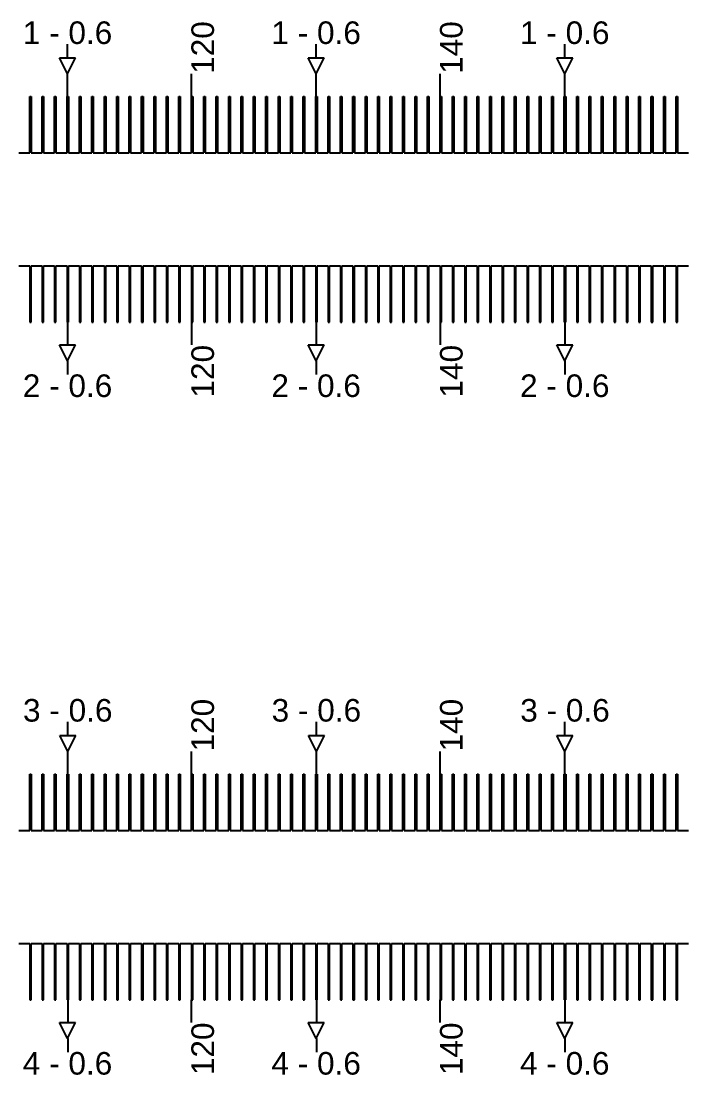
# Model space of a CAD drawing. Extents: x -119394 to 128420, y 74496 to 185496.
# Drawn here: x 44414.9 to 44707.8, y 112862.7 to 113329.2 of the extents above; entities that cross this region are included whole.
import ezdxf

# ---------------------------------------------------------------- set-up
doc = ezdxf.new("R2010")
doc.units = 13
doc.layers.add('CL - Label-1', color=120, linetype='Continuous')
doc.layers.add('CL - Label-2', color=132, linetype='Continuous')
doc.layers.add('CL - Sub-Micro', color=7, linetype='Continuous', true_color=0x47d1ff)
doc.styles.get("Standard").update_dxf_attribs({"font": 'arial.ttf'})

msp = doc.modelspace()

# ---------------------------------------------------------------- linework, layer by layer
for p, q in [((44435.49, 113312.94), (44435.49, 113318.94)), ((44545.49, 113312.94), (44545.49, 113318.94)), ((44655.49, 113312.94), (44655.49, 113318.94)), ((44435.49, 113295.86), (44435.49, 113305.86)), ((44490.29, 113295.86), (44490.29, 113305.86)), ((44545.49, 113295.86), (44545.49, 113305.86)), ((44600.29, 113295.86), (44600.29, 113305.86)), ((44655.49, 113295.86), (44655.49, 113305.86)), ((44435.49, 113195.86), (44435.49, 113185.86)), ((44490.29, 113195.86), (44490.29, 113185.86)), ((44545.49, 113195.86), (44545.49, 113185.86)), ((44600.29, 113195.86), (44600.29, 113185.86)), ((44655.49, 113195.86), (44655.49, 113185.86)), ((44435.49, 113178.79), (44435.49, 113172.79)), ((44545.49, 113178.79), (44545.49, 113172.79)), ((44655.49, 113178.79), (44655.49, 113172.79)), ((44435.59, 113012.94), (44435.59, 113018.94)), ((44545.59, 113012.94), (44545.59, 113018.94)), ((44655.59, 113012.94), (44655.59, 113018.94)), ((44435.59, 112995.86), (44435.59, 113005.86)), ((44490.29, 112995.86), (44490.29, 113005.86)), ((44545.59, 112995.86), (44545.59, 113005.86)), ((44600.29, 112995.86), (44600.29, 113005.86)), ((44655.59, 112995.86), (44655.59, 113005.86)), ((44435.59, 112895.86), (44435.59, 112885.86)), ((44490.29, 112885.86), (44490.29, 112895.86)), ((44545.59, 112895.86), (44545.59, 112885.86)), ((44600.29, 112885.86), (44600.29, 112895.86)), ((44655.59, 112895.86), (44655.59, 112885.86)), ((44435.59, 112878.79), (44435.59, 112872.79)), ((44545.59, 112878.79), (44545.59, 112872.79)), ((44655.59, 112878.79), (44655.59, 112872.79))]:
    msp.add_line(p, q)
at = {"layer": 'CL - Label-2'}
for p, q in [((44435.49, 113305.86), (44431.95, 113312.96)), ((44431.95, 113312.96), (44439.02, 113312.96)), ((44435.49, 113305.86), (44439.02, 113312.96)), ((44545.49, 113305.86), (44541.95, 113312.96)), ((44541.95, 113312.96), (44549.02, 113312.96)), ((44545.49, 113305.86), (44549.02, 113312.96)), ((44655.49, 113305.86), (44651.95, 113312.96)), ((44651.95, 113312.96), (44659.02, 113312.96)), ((44655.49, 113305.86), (44659.02, 113312.96)), ((44435.49, 113178.79), (44431.95, 113185.89)), ((44431.95, 113185.89), (44439.02, 113185.89)), ((44435.49, 113178.79), (44439.02, 113185.89)), ((44545.49, 113178.79), (44541.95, 113185.89)), ((44541.95, 113185.89), (44549.02, 113185.89)), ((44545.49, 113178.79), (44549.02, 113185.89)), ((44655.49, 113178.79), (44651.95, 113185.89)), ((44651.95, 113185.89), (44659.02, 113185.89)), ((44655.49, 113178.79), (44659.02, 113185.89)), ((44435.59, 113005.86), (44432.05, 113012.96)), ((44432.05, 113012.96), (44439.12, 113012.96)), ((44435.59, 113005.86), (44439.12, 113012.96)), ((44545.59, 113005.86), (44542.05, 113012.96)), ((44542.05, 113012.96), (44549.12, 113012.96)), ((44545.59, 113005.86), (44549.12, 113012.96)), ((44655.59, 113005.86), (44652.05, 113012.96)), ((44652.05, 113012.96), (44659.12, 113012.96)), ((44655.59, 113005.86), (44659.12, 113012.96)), ((44435.49, 112878.79), (44431.95, 112885.89)), ((44431.95, 112885.89), (44439.02, 112885.89)), ((44435.49, 112878.79), (44439.02, 112885.89)), ((44545.49, 112878.79), (44541.95, 112885.89)), ((44541.95, 112885.89), (44549.02, 112885.89)), ((44545.49, 112878.79), (44549.02, 112885.89)), ((44655.49, 112878.79), (44651.95, 112885.89)), ((44651.95, 112885.89), (44659.02, 112885.89)), ((44655.49, 112878.79), (44659.02, 112885.89))]:
    msp.add_line(p, q, dxfattribs=at)
at = {"layer": 'CL - Sub-Micro'}
for p, q in [((44418.79, 113270.86), (44418.79, 113295.86)), ((44418.79, 113295.86), (44419.39, 113295.86)), ((44419.39, 113295.86), (44419.39, 113270.86)), ((44424.29, 113270.86), (44424.29, 113295.86)), ((44424.29, 113295.86), (44424.89, 113295.86)), ((44424.89, 113295.86), (44424.89, 113270.86)), ((44429.79, 113270.86), (44429.79, 113295.86)), ((44429.79, 113295.86), (44430.39, 113295.86)), ((44430.39, 113295.86), (44430.39, 113270.86)), ((44435.29, 113270.86), (44435.29, 113295.86)), ((44435.29, 113295.86), (44435.89, 113295.86)), ((44435.89, 113295.86), (44435.89, 113270.86)), ((44440.79, 113270.86), (44440.79, 113295.86)), ((44440.79, 113295.86), (44441.39, 113295.86)), ((44441.39, 113295.86), (44441.39, 113270.86)), ((44446.29, 113270.86), (44446.29, 113295.86)), ((44446.29, 113295.86), (44446.89, 113295.86)), ((44446.89, 113295.86), (44446.89, 113270.86)), ((44451.79, 113270.86), (44451.79, 113295.86)), ((44451.79, 113295.86), (44452.39, 113295.86)), ((44452.39, 113295.86), (44452.39, 113270.86)), ((44457.29, 113270.86), (44457.29, 113295.86)), ((44457.29, 113295.86), (44457.89, 113295.86)), ((44457.89, 113295.86), (44457.89, 113270.86)), ((44462.79, 113270.86), (44462.79, 113295.86)), ((44462.79, 113295.86), (44463.39, 113295.86)), ((44463.39, 113295.86), (44463.39, 113270.86)), ((44468.29, 113270.86), (44468.29, 113295.86)), ((44468.29, 113295.86), (44468.89, 113295.86)), ((44468.89, 113295.86), (44468.89, 113270.86)), ((44473.79, 113270.86), (44473.79, 113295.86)), ((44473.79, 113295.86), (44474.39, 113295.86)), ((44474.39, 113295.86), (44474.39, 113270.86)), ((44479.29, 113270.86), (44479.29, 113295.86)), ((44479.29, 113295.86), (44479.89, 113295.86)), ((44479.89, 113295.86), (44479.89, 113270.86)), ((44484.79, 113270.86), (44484.79, 113295.86)), ((44484.79, 113295.86), (44485.39, 113295.86)), ((44485.39, 113295.86), (44485.39, 113270.86)), ((44490.29, 113270.86), (44490.29, 113295.86)), ((44490.29, 113295.86), (44490.89, 113295.86)), ((44490.89, 113295.86), (44490.89, 113270.86)), ((44495.79, 113270.86), (44495.79, 113295.86)), ((44495.79, 113295.86), (44496.39, 113295.86)), ((44496.39, 113295.86), (44496.39, 113270.86)), ((44501.29, 113270.86), (44501.29, 113295.86)), ((44501.29, 113295.86), (44501.89, 113295.86)), ((44501.89, 113295.86), (44501.89, 113270.86)), ((44506.79, 113270.86), (44506.79, 113295.86)), ((44506.79, 113295.86), (44507.39, 113295.86)), ((44507.39, 113295.86), (44507.39, 113270.86)), ((44512.29, 113270.86), (44512.29, 113295.86)), ((44512.29, 113295.86), (44512.89, 113295.86)), ((44512.89, 113295.86), (44512.89, 113270.86)), ((44517.79, 113270.86), (44517.79, 113295.86)), ((44517.79, 113295.86), (44518.39, 113295.86)), ((44518.39, 113295.86), (44518.39, 113270.86)), ((44523.29, 113270.86), (44523.29, 113295.86)), ((44523.29, 113295.86), (44523.89, 113295.86)), ((44523.89, 113295.86), (44523.89, 113270.86)), ((44528.79, 113270.86), (44528.79, 113295.86)), ((44528.79, 113295.86), (44529.39, 113295.86)), ((44529.39, 113295.86), (44529.39, 113270.86)), ((44534.29, 113270.86), (44534.29, 113295.86)), ((44534.29, 113295.86), (44534.89, 113295.86)), ((44534.89, 113295.86), (44534.89, 113270.86)), ((44539.79, 113270.86), (44539.79, 113295.86)), ((44539.79, 113295.86), (44540.39, 113295.86)), ((44540.39, 113295.86), (44540.39, 113270.86)), ((44545.29, 113270.86), (44545.29, 113295.86)), ((44545.29, 113295.86), (44545.89, 113295.86)), ((44545.89, 113295.86), (44545.89, 113270.86)), ((44550.79, 113270.86), (44550.79, 113295.86)), ((44550.79, 113295.86), (44551.39, 113295.86)), ((44551.39, 113295.86), (44551.39, 113270.86)), ((44556.29, 113270.86), (44556.29, 113295.86)), ((44556.29, 113295.86), (44556.89, 113295.86)), ((44556.89, 113295.86), (44556.89, 113270.86)), ((44561.79, 113270.86), (44561.79, 113295.86)), ((44561.79, 113295.86), (44562.39, 113295.86)), ((44562.39, 113295.86), (44562.39, 113270.86)), ((44567.29, 113270.86), (44567.29, 113295.86)), ((44567.29, 113295.86), (44567.89, 113295.86)), ((44567.89, 113295.86), (44567.89, 113270.86)), ((44572.79, 113270.86), (44572.79, 113295.86)), ((44572.79, 113295.86), (44573.39, 113295.86)), ((44573.39, 113295.86), (44573.39, 113270.86)), ((44578.29, 113270.86), (44578.29, 113295.86)), ((44578.29, 113295.86), (44578.89, 113295.86)), ((44578.89, 113295.86), (44578.89, 113270.86)), ((44583.79, 113270.86), (44583.79, 113295.86)), ((44583.79, 113295.86), (44584.39, 113295.86)), ((44584.39, 113295.86), (44584.39, 113270.86)), ((44589.29, 113270.86), (44589.29, 113295.86)), ((44589.29, 113295.86), (44589.89, 113295.86)), ((44589.89, 113295.86), (44589.89, 113270.86)), ((44594.79, 113270.86), (44594.79, 113295.86)), ((44594.79, 113295.86), (44595.39, 113295.86)), ((44595.39, 113295.86), (44595.39, 113270.86)), ((44600.29, 113270.86), (44600.29, 113295.86)), ((44600.29, 113295.86), (44600.89, 113295.86)), ((44600.89, 113295.86), (44600.89, 113270.86)), ((44605.79, 113270.86), (44605.79, 113295.86)), ((44605.79, 113295.86), (44606.39, 113295.86)), ((44606.39, 113295.86), (44606.39, 113270.86)), ((44611.29, 113270.86), (44611.29, 113295.86)), ((44611.29, 113295.86), (44611.89, 113295.86)), ((44611.89, 113295.86), (44611.89, 113270.86)), ((44616.79, 113270.86), (44616.79, 113295.86)), ((44616.79, 113295.86), (44617.39, 113295.86)), ((44617.39, 113295.86), (44617.39, 113270.86)), ((44622.29, 113270.86), (44622.29, 113295.86)), ((44622.29, 113295.86), (44622.89, 113295.86)), ((44622.89, 113295.86), (44622.89, 113270.86)), ((44627.79, 113270.86), (44627.79, 113295.86)), ((44627.79, 113295.86), (44628.39, 113295.86)), ((44628.39, 113295.86), (44628.39, 113270.86)), ((44633.29, 113270.86), (44633.29, 113295.86)), ((44633.29, 113295.86), (44633.89, 113295.86)), ((44633.89, 113295.86), (44633.89, 113270.86)), ((44638.79, 113270.86), (44638.79, 113295.86)), ((44638.79, 113295.86), (44639.39, 113295.86)), ((44639.39, 113295.86), (44639.39, 113270.86)), ((44644.29, 113270.86), (44644.29, 113295.86)), ((44644.29, 113295.86), (44644.89, 113295.86)), ((44644.89, 113295.86), (44644.89, 113270.86)), ((44649.79, 113270.86), (44649.79, 113295.86)), ((44649.79, 113295.86), (44650.39, 113295.86)), ((44650.39, 113295.86), (44650.39, 113270.86)), ((44655.29, 113270.86), (44655.29, 113295.86)), ((44655.29, 113295.86), (44655.89, 113295.86)), ((44655.89, 113295.86), (44655.89, 113270.86)), ((44660.79, 113270.86), (44660.79, 113295.86)), ((44660.79, 113295.86), (44661.39, 113295.86)), ((44661.39, 113295.86), (44661.39, 113270.86)), ((44666.29, 113270.86), (44666.29, 113295.86)), ((44666.29, 113295.86), (44666.89, 113295.86)), ((44666.89, 113295.86), (44666.89, 113270.86)), ((44671.79, 113270.86), (44671.79, 113295.86)), ((44671.79, 113295.86), (44672.39, 113295.86)), ((44672.39, 113295.86), (44672.39, 113270.86)), ((44677.29, 113270.86), (44677.29, 113295.86)), ((44677.29, 113295.86), (44677.89, 113295.86)), ((44677.89, 113295.86), (44677.89, 113270.86)), ((44682.79, 113270.86), (44682.79, 113295.86)), ((44682.79, 113295.86), (44683.39, 113295.86)), ((44683.39, 113295.86), (44683.39, 113270.86)), ((44688.29, 113270.86), (44688.29, 113295.86)), ((44688.29, 113295.86), (44688.89, 113295.86)), ((44688.89, 113295.86), (44688.89, 113270.86)), ((44693.79, 113270.86), (44693.79, 113295.86)), ((44693.79, 113295.86), (44694.39, 113295.86)), ((44694.39, 113295.86), (44694.39, 113270.86)), ((44699.29, 113270.86), (44699.29, 113295.86)), ((44699.29, 113295.86), (44699.89, 113295.86)), ((44699.89, 113295.86), (44699.89, 113270.86)), ((44704.79, 113270.86), (44704.79, 113295.86)), ((44704.79, 113295.86), (44705.39, 113295.86)), ((44705.39, 113295.86), (44705.39, 113270.86)), ((44413.89, 113270.86), (44418.79, 113270.86)), ((44419.39, 113270.86), (44424.29, 113270.86)), ((44424.89, 113270.86), (44429.79, 113270.86)), ((44430.39, 113270.86), (44435.29, 113270.86)), ((44435.89, 113270.86), (44440.79, 113270.86)), ((44441.39, 113270.86), (44446.29, 113270.86)), ((44446.89, 113270.86), (44451.79, 113270.86)), ((44452.39, 113270.86), (44457.29, 113270.86)), ((44457.89, 113270.86), (44462.79, 113270.86)), ((44463.39, 113270.86), (44468.29, 113270.86)), ((44468.89, 113270.86), (44473.79, 113270.86)), ((44474.39, 113270.86), (44479.29, 113270.86)), ((44479.89, 113270.86), (44484.79, 113270.86)), ((44485.39, 113270.86), (44490.29, 113270.86)), ((44490.89, 113270.86), (44495.79, 113270.86)), ((44496.39, 113270.86), (44501.29, 113270.86)), ((44501.89, 113270.86), (44506.79, 113270.86)), ((44507.39, 113270.86), (44512.29, 113270.86)), ((44512.89, 113270.86), (44517.79, 113270.86)), ((44518.39, 113270.86), (44523.29, 113270.86)), ((44523.89, 113270.86), (44528.79, 113270.86)), ((44529.39, 113270.86), (44534.29, 113270.86)), ((44534.89, 113270.86), (44539.79, 113270.86)), ((44540.39, 113270.86), (44545.29, 113270.86)), ((44545.89, 113270.86), (44550.79, 113270.86)), ((44551.39, 113270.86), (44556.29, 113270.86)), ((44556.89, 113270.86), (44561.79, 113270.86)), ((44562.39, 113270.86), (44567.29, 113270.86)), ((44567.89, 113270.86), (44572.79, 113270.86)), ((44573.39, 113270.86), (44578.29, 113270.86)), ((44578.89, 113270.86), (44583.79, 113270.86)), ((44584.39, 113270.86), (44589.29, 113270.86)), ((44589.89, 113270.86), (44594.79, 113270.86)), ((44595.39, 113270.86), (44600.29, 113270.86)), ((44600.89, 113270.86), (44605.79, 113270.86)), ((44606.39, 113270.86), (44611.29, 113270.86)), ((44611.89, 113270.86), (44616.79, 113270.86)), ((44617.39, 113270.86), (44622.29, 113270.86)), ((44622.89, 113270.86), (44627.79, 113270.86)), ((44628.39, 113270.86), (44633.29, 113270.86)), ((44633.89, 113270.86), (44638.79, 113270.86)), ((44639.39, 113270.86), (44644.29, 113270.86)), ((44644.89, 113270.86), (44649.79, 113270.86)), ((44650.39, 113270.86), (44655.29, 113270.86)), ((44655.89, 113270.86), (44660.79, 113270.86)), ((44661.39, 113270.86), (44666.29, 113270.86)), ((44666.89, 113270.86), (44671.79, 113270.86)), ((44672.39, 113270.86), (44677.29, 113270.86)), ((44677.89, 113270.86), (44682.79, 113270.86)), ((44683.39, 113270.86), (44688.29, 113270.86)), ((44688.89, 113270.86), (44693.79, 113270.86)), ((44694.39, 113270.86), (44699.29, 113270.86)), ((44699.89, 113270.86), (44704.79, 113270.86)), ((44705.39, 113270.86), (44710.29, 113270.86)), ((44413.89, 113220.86), (44418.79, 113220.86)), ((44418.79, 113220.86), (44418.79, 113195.86)), ((44419.39, 113195.86), (44419.39, 113220.86)), ((44419.39, 113220.86), (44424.29, 113220.86)), ((44424.29, 113220.86), (44424.29, 113195.86)), ((44424.89, 113195.86), (44424.89, 113220.86)), ((44424.89, 113220.86), (44429.79, 113220.86)), ((44429.79, 113220.86), (44429.79, 113195.86)), ((44430.39, 113195.86), (44430.39, 113220.86)), ((44430.39, 113220.86), (44435.29, 113220.86)), ((44435.29, 113220.86), (44435.29, 113195.86)), ((44435.89, 113195.86), (44435.89, 113220.86)), ((44435.89, 113220.86), (44440.79, 113220.86)), ((44440.79, 113220.86), (44440.79, 113195.86)), ((44441.39, 113195.86), (44441.39, 113220.86)), ((44441.39, 113220.86), (44446.29, 113220.86)), ((44446.29, 113220.86), (44446.29, 113195.86)), ((44446.89, 113195.86), (44446.89, 113220.86)), ((44446.89, 113220.86), (44451.79, 113220.86)), ((44451.79, 113220.86), (44451.79, 113195.86)), ((44452.39, 113195.86), (44452.39, 113220.86)), ((44452.39, 113220.86), (44457.29, 113220.86)), ((44457.29, 113220.86), (44457.29, 113195.86)), ((44457.89, 113195.86), (44457.89, 113220.86)), ((44457.89, 113220.86), (44462.79, 113220.86)), ((44462.79, 113220.86), (44462.79, 113195.86)), ((44463.39, 113195.86), (44463.39, 113220.86)), ((44463.39, 113220.86), (44468.29, 113220.86)), ((44468.29, 113220.86), (44468.29, 113195.86)), ((44468.89, 113195.86), (44468.89, 113220.86)), ((44468.89, 113220.86), (44473.79, 113220.86)), ((44473.79, 113220.86), (44473.79, 113195.86)), ((44474.39, 113195.86), (44474.39, 113220.86)), ((44474.39, 113220.86), (44479.29, 113220.86)), ((44479.29, 113220.86), (44479.29, 113195.86)), ((44479.89, 113195.86), (44479.89, 113220.86)), ((44479.89, 113220.86), (44484.79, 113220.86)), ((44484.79, 113220.86), (44484.79, 113195.86)), ((44485.39, 113195.86), (44485.39, 113220.86)), ((44485.39, 113220.86), (44490.29, 113220.86)), ((44490.29, 113220.86), (44490.29, 113195.86)), ((44490.89, 113195.86), (44490.89, 113220.86)), ((44490.89, 113220.86), (44495.79, 113220.86)), ((44495.79, 113220.86), (44495.79, 113195.86)), ((44496.39, 113195.86), (44496.39, 113220.86)), ((44496.39, 113220.86), (44501.29, 113220.86)), ((44501.29, 113220.86), (44501.29, 113195.86)), ((44501.89, 113195.86), (44501.89, 113220.86)), ((44501.89, 113220.86), (44506.79, 113220.86)), ((44506.79, 113220.86), (44506.79, 113195.86)), ((44507.39, 113195.86), (44507.39, 113220.86)), ((44507.39, 113220.86), (44512.29, 113220.86)), ((44512.29, 113220.86), (44512.29, 113195.86)), ((44512.89, 113195.86), (44512.89, 113220.86)), ((44512.89, 113220.86), (44517.79, 113220.86)), ((44517.79, 113220.86), (44517.79, 113195.86)), ((44518.39, 113195.86), (44518.39, 113220.86)), ((44518.39, 113220.86), (44523.29, 113220.86)), ((44523.29, 113220.86), (44523.29, 113195.86)), ((44523.89, 113195.86), (44523.89, 113220.86)), ((44523.89, 113220.86), (44528.79, 113220.86)), ((44528.79, 113220.86), (44528.79, 113195.86)), ((44529.39, 113195.86), (44529.39, 113220.86)), ((44529.39, 113220.86), (44534.29, 113220.86)), ((44534.29, 113220.86), (44534.29, 113195.86)), ((44534.89, 113195.86), (44534.89, 113220.86)), ((44534.89, 113220.86), (44539.79, 113220.86)), ((44539.79, 113220.86), (44539.79, 113195.86)), ((44540.39, 113195.86), (44540.39, 113220.86)), ((44540.39, 113220.86), (44545.29, 113220.86)), ((44545.29, 113220.86), (44545.29, 113195.86)), ((44545.89, 113195.86), (44545.89, 113220.86)), ((44545.89, 113220.86), (44550.79, 113220.86)), ((44550.79, 113220.86), (44550.79, 113195.86)), ((44551.39, 113195.86), (44551.39, 113220.86)), ((44551.39, 113220.86), (44556.29, 113220.86)), ((44556.29, 113220.86), (44556.29, 113195.86)), ((44556.89, 113195.86), (44556.89, 113220.86)), ((44556.89, 113220.86), (44561.79, 113220.86)), ((44561.79, 113220.86), (44561.79, 113195.86)), ((44562.39, 113195.86), (44562.39, 113220.86)), ((44562.39, 113220.86), (44567.29, 113220.86)), ((44567.29, 113220.86), (44567.29, 113195.86)), ((44567.89, 113195.86), (44567.89, 113220.86)), ((44567.89, 113220.86), (44572.79, 113220.86)), ((44572.79, 113220.86), (44572.79, 113195.86)), ((44573.39, 113195.86), (44573.39, 113220.86)), ((44573.39, 113220.86), (44578.29, 113220.86)), ((44578.29, 113220.86), (44578.29, 113195.86)), ((44578.89, 113195.86), (44578.89, 113220.86)), ((44578.89, 113220.86), (44583.79, 113220.86)), ((44583.79, 113220.86), (44583.79, 113195.86)), ((44584.39, 113195.86), (44584.39, 113220.86)), ((44584.39, 113220.86), (44589.29, 113220.86)), ((44589.29, 113220.86), (44589.29, 113195.86)), ((44589.89, 113195.86), (44589.89, 113220.86)), ((44589.89, 113220.86), (44594.79, 113220.86)), ((44594.79, 113220.86), (44594.79, 113195.86)), ((44595.39, 113195.86), (44595.39, 113220.86)), ((44595.39, 113220.86), (44600.29, 113220.86)), ((44600.29, 113220.86), (44600.29, 113195.86)), ((44600.89, 113195.86), (44600.89, 113220.86)), ((44600.89, 113220.86), (44605.79, 113220.86)), ((44605.79, 113220.86), (44605.79, 113195.86)), ((44606.39, 113195.86), (44606.39, 113220.86)), ((44606.39, 113220.86), (44611.29, 113220.86)), ((44611.29, 113220.86), (44611.29, 113195.86)), ((44611.89, 113195.86), (44611.89, 113220.86)), ((44611.89, 113220.86), (44616.79, 113220.86)), ((44616.79, 113220.86), (44616.79, 113195.86)), ((44617.39, 113195.86), (44617.39, 113220.86)), ((44617.39, 113220.86), (44622.29, 113220.86)), ((44622.29, 113220.86), (44622.29, 113195.86)), ((44622.89, 113195.86), (44622.89, 113220.86)), ((44622.89, 113220.86), (44627.79, 113220.86)), ((44627.79, 113220.86), (44627.79, 113195.86)), ((44628.39, 113195.86), (44628.39, 113220.86)), ((44628.39, 113220.86), (44633.29, 113220.86)), ((44633.29, 113220.86), (44633.29, 113195.86)), ((44633.89, 113195.86), (44633.89, 113220.86)), ((44633.89, 113220.86), (44638.79, 113220.86)), ((44638.79, 113220.86), (44638.79, 113195.86)), ((44639.39, 113195.86), (44639.39, 113220.86)), ((44639.39, 113220.86), (44644.29, 113220.86)), ((44644.29, 113220.86), (44644.29, 113195.86)), ((44644.89, 113195.86), (44644.89, 113220.86)), ((44644.89, 113220.86), (44649.79, 113220.86)), ((44649.79, 113220.86), (44649.79, 113195.86)), ((44650.39, 113195.86), (44650.39, 113220.86)), ((44650.39, 113220.86), (44655.29, 113220.86)), ((44655.29, 113220.86), (44655.29, 113195.86)), ((44655.89, 113195.86), (44655.89, 113220.86)), ((44655.89, 113220.86), (44660.79, 113220.86)), ((44660.79, 113220.86), (44660.79, 113195.86)), ((44661.39, 113195.86), (44661.39, 113220.86)), ((44661.39, 113220.86), (44666.29, 113220.86)), ((44666.29, 113220.86), (44666.29, 113195.86)), ((44666.89, 113195.86), (44666.89, 113220.86)), ((44666.89, 113220.86), (44671.79, 113220.86)), ((44671.79, 113220.86), (44671.79, 113195.86)), ((44672.39, 113195.86), (44672.39, 113220.86)), ((44672.39, 113220.86), (44677.29, 113220.86)), ((44677.29, 113220.86), (44677.29, 113195.86)), ((44677.89, 113195.86), (44677.89, 113220.86)), ((44677.89, 113220.86), (44682.79, 113220.86)), ((44682.79, 113220.86), (44682.79, 113195.86)), ((44683.39, 113195.86), (44683.39, 113220.86)), ((44683.39, 113220.86), (44688.29, 113220.86)), ((44688.29, 113220.86), (44688.29, 113195.86)), ((44688.89, 113195.86), (44688.89, 113220.86)), ((44688.89, 113220.86), (44693.79, 113220.86)), ((44693.79, 113220.86), (44693.79, 113195.86)), ((44694.39, 113195.86), (44694.39, 113220.86)), ((44694.39, 113220.86), (44699.29, 113220.86)), ((44699.29, 113220.86), (44699.29, 113195.86)), ((44699.89, 113195.86), (44699.89, 113220.86)), ((44699.89, 113220.86), (44704.79, 113220.86)), ((44704.79, 113220.86), (44704.79, 113195.86)), ((44705.39, 113195.86), (44705.39, 113220.86)), ((44705.39, 113220.86), (44710.29, 113220.86)), ((44418.79, 113195.86), (44419.39, 113195.86)), ((44424.29, 113195.86), (44424.89, 113195.86)), ((44429.79, 113195.86), (44430.39, 113195.86)), ((44435.29, 113195.86), (44435.89, 113195.86)), ((44440.79, 113195.86), (44441.39, 113195.86)), ((44446.29, 113195.86), (44446.89, 113195.86)), ((44451.79, 113195.86), (44452.39, 113195.86)), ((44457.29, 113195.86), (44457.89, 113195.86)), ((44462.79, 113195.86), (44463.39, 113195.86)), ((44468.29, 113195.86), (44468.89, 113195.86)), ((44473.79, 113195.86), (44474.39, 113195.86)), ((44479.29, 113195.86), (44479.89, 113195.86)), ((44484.79, 113195.86), (44485.39, 113195.86)), ((44490.29, 113195.86), (44490.89, 113195.86)), ((44495.79, 113195.86), (44496.39, 113195.86)), ((44501.29, 113195.86), (44501.89, 113195.86)), ((44506.79, 113195.86), (44507.39, 113195.86)), ((44512.29, 113195.86), (44512.89, 113195.86)), ((44517.79, 113195.86), (44518.39, 113195.86)), ((44523.29, 113195.86), (44523.89, 113195.86)), ((44528.79, 113195.86), (44529.39, 113195.86)), ((44534.29, 113195.86), (44534.89, 113195.86)), ((44539.79, 113195.86), (44540.39, 113195.86)), ((44545.29, 113195.86), (44545.89, 113195.86)), ((44550.79, 113195.86), (44551.39, 113195.86)), ((44556.29, 113195.86), (44556.89, 113195.86)), ((44561.79, 113195.86), (44562.39, 113195.86)), ((44567.29, 113195.86), (44567.89, 113195.86)), ((44572.79, 113195.86), (44573.39, 113195.86)), ((44578.29, 113195.86), (44578.89, 113195.86)), ((44583.79, 113195.86), (44584.39, 113195.86)), ((44589.29, 113195.86), (44589.89, 113195.86)), ((44594.79, 113195.86), (44595.39, 113195.86)), ((44600.29, 113195.86), (44600.89, 113195.86)), ((44605.79, 113195.86), (44606.39, 113195.86)), ((44611.29, 113195.86), (44611.89, 113195.86)), ((44616.79, 113195.86), (44617.39, 113195.86)), ((44622.29, 113195.86), (44622.89, 113195.86)), ((44627.79, 113195.86), (44628.39, 113195.86)), ((44633.29, 113195.86), (44633.89, 113195.86)), ((44638.79, 113195.86), (44639.39, 113195.86)), ((44644.29, 113195.86), (44644.89, 113195.86)), ((44649.79, 113195.86), (44650.39, 113195.86)), ((44655.29, 113195.86), (44655.89, 113195.86)), ((44660.79, 113195.86), (44661.39, 113195.86)), ((44666.29, 113195.86), (44666.89, 113195.86)), ((44671.79, 113195.86), (44672.39, 113195.86)), ((44677.29, 113195.86), (44677.89, 113195.86)), ((44682.79, 113195.86), (44683.39, 113195.86)), ((44688.29, 113195.86), (44688.89, 113195.86)), ((44693.79, 113195.86), (44694.39, 113195.86)), ((44699.29, 113195.86), (44699.89, 113195.86)), ((44704.79, 113195.86), (44705.39, 113195.86)), ((44418.79, 112970.86), (44418.79, 112995.86)), ((44418.79, 112995.86), (44419.39, 112995.86)), ((44419.39, 112995.86), (44419.39, 112970.86)), ((44424.29, 112970.86), (44424.29, 112995.86)), ((44424.29, 112995.86), (44424.89, 112995.86)), ((44424.89, 112995.86), (44424.89, 112970.86)), ((44429.79, 112970.86), (44429.79, 112995.86)), ((44429.79, 112995.86), (44430.39, 112995.86)), ((44430.39, 112995.86), (44430.39, 112970.86)), ((44435.29, 112970.86), (44435.29, 112995.86)), ((44435.29, 112995.86), (44435.89, 112995.86)), ((44435.89, 112995.86), (44435.89, 112970.86)), ((44440.79, 112970.86), (44440.79, 112995.86)), ((44440.79, 112995.86), (44441.39, 112995.86)), ((44441.39, 112995.86), (44441.39, 112970.86)), ((44446.29, 112970.86), (44446.29, 112995.86)), ((44446.29, 112995.86), (44446.89, 112995.86)), ((44446.89, 112995.86), (44446.89, 112970.86)), ((44451.79, 112970.86), (44451.79, 112995.86)), ((44451.79, 112995.86), (44452.39, 112995.86)), ((44452.39, 112995.86), (44452.39, 112970.86)), ((44457.29, 112970.86), (44457.29, 112995.86)), ((44457.29, 112995.86), (44457.89, 112995.86)), ((44457.89, 112995.86), (44457.89, 112970.86)), ((44462.79, 112970.86), (44462.79, 112995.86)), ((44462.79, 112995.86), (44463.39, 112995.86)), ((44463.39, 112995.86), (44463.39, 112970.86)), ((44468.29, 112970.86), (44468.29, 112995.86)), ((44468.29, 112995.86), (44468.89, 112995.86)), ((44468.89, 112995.86), (44468.89, 112970.86)), ((44473.79, 112970.86), (44473.79, 112995.86)), ((44473.79, 112995.86), (44474.39, 112995.86)), ((44474.39, 112995.86), (44474.39, 112970.86)), ((44479.29, 112970.86), (44479.29, 112995.86)), ((44479.29, 112995.86), (44479.89, 112995.86)), ((44479.89, 112995.86), (44479.89, 112970.86)), ((44484.79, 112970.86), (44484.79, 112995.86)), ((44484.79, 112995.86), (44485.39, 112995.86)), ((44485.39, 112995.86), (44485.39, 112970.86)), ((44490.29, 112970.86), (44490.29, 112995.86)), ((44490.29, 112995.86), (44490.89, 112995.86)), ((44490.89, 112995.86), (44490.89, 112970.86)), ((44495.79, 112970.86), (44495.79, 112995.86)), ((44495.79, 112995.86), (44496.39, 112995.86)), ((44496.39, 112995.86), (44496.39, 112970.86)), ((44501.29, 112970.86), (44501.29, 112995.86)), ((44501.29, 112995.86), (44501.89, 112995.86)), ((44501.89, 112995.86), (44501.89, 112970.86)), ((44506.79, 112970.86), (44506.79, 112995.86)), ((44506.79, 112995.86), (44507.39, 112995.86)), ((44507.39, 112995.86), (44507.39, 112970.86)), ((44512.29, 112970.86), (44512.29, 112995.86)), ((44512.29, 112995.86), (44512.89, 112995.86)), ((44512.89, 112995.86), (44512.89, 112970.86)), ((44517.79, 112970.86), (44517.79, 112995.86)), ((44517.79, 112995.86), (44518.39, 112995.86)), ((44518.39, 112995.86), (44518.39, 112970.86)), ((44523.29, 112970.86), (44523.29, 112995.86)), ((44523.29, 112995.86), (44523.89, 112995.86)), ((44523.89, 112995.86), (44523.89, 112970.86)), ((44528.79, 112970.86), (44528.79, 112995.86)), ((44528.79, 112995.86), (44529.39, 112995.86)), ((44529.39, 112995.86), (44529.39, 112970.86)), ((44534.29, 112970.86), (44534.29, 112995.86)), ((44534.29, 112995.86), (44534.89, 112995.86)), ((44534.89, 112995.86), (44534.89, 112970.86)), ((44539.79, 112970.86), (44539.79, 112995.86)), ((44539.79, 112995.86), (44540.39, 112995.86)), ((44540.39, 112995.86), (44540.39, 112970.86)), ((44545.29, 112970.86), (44545.29, 112995.86)), ((44545.29, 112995.86), (44545.89, 112995.86)), ((44545.89, 112995.86), (44545.89, 112970.86)), ((44550.79, 112970.86), (44550.79, 112995.86)), ((44550.79, 112995.86), (44551.39, 112995.86)), ((44551.39, 112995.86), (44551.39, 112970.86)), ((44556.29, 112970.86), (44556.29, 112995.86)), ((44556.29, 112995.86), (44556.89, 112995.86)), ((44556.89, 112995.86), (44556.89, 112970.86)), ((44561.79, 112970.86), (44561.79, 112995.86)), ((44561.79, 112995.86), (44562.39, 112995.86)), ((44562.39, 112995.86), (44562.39, 112970.86)), ((44567.29, 112970.86), (44567.29, 112995.86)), ((44567.29, 112995.86), (44567.89, 112995.86)), ((44567.89, 112995.86), (44567.89, 112970.86)), ((44572.79, 112970.86), (44572.79, 112995.86)), ((44572.79, 112995.86), (44573.39, 112995.86)), ((44573.39, 112995.86), (44573.39, 112970.86)), ((44578.29, 112970.86), (44578.29, 112995.86)), ((44578.29, 112995.86), (44578.89, 112995.86)), ((44578.89, 112995.86), (44578.89, 112970.86)), ((44583.79, 112970.86), (44583.79, 112995.86)), ((44583.79, 112995.86), (44584.39, 112995.86)), ((44584.39, 112995.86), (44584.39, 112970.86)), ((44589.29, 112970.86), (44589.29, 112995.86)), ((44589.29, 112995.86), (44589.89, 112995.86)), ((44589.89, 112995.86), (44589.89, 112970.86)), ((44594.79, 112970.86), (44594.79, 112995.86)), ((44594.79, 112995.86), (44595.39, 112995.86)), ((44595.39, 112995.86), (44595.39, 112970.86)), ((44600.29, 112970.86), (44600.29, 112995.86)), ((44600.29, 112995.86), (44600.89, 112995.86)), ((44600.89, 112995.86), (44600.89, 112970.86)), ((44605.79, 112970.86), (44605.79, 112995.86)), ((44605.79, 112995.86), (44606.39, 112995.86)), ((44606.39, 112995.86), (44606.39, 112970.86)), ((44611.29, 112970.86), (44611.29, 112995.86)), ((44611.29, 112995.86), (44611.89, 112995.86)), ((44611.89, 112995.86), (44611.89, 112970.86)), ((44616.79, 112970.86), (44616.79, 112995.86)), ((44616.79, 112995.86), (44617.39, 112995.86)), ((44617.39, 112995.86), (44617.39, 112970.86)), ((44622.29, 112970.86), (44622.29, 112995.86)), ((44622.29, 112995.86), (44622.89, 112995.86)), ((44622.89, 112995.86), (44622.89, 112970.86)), ((44627.79, 112970.86), (44627.79, 112995.86)), ((44627.79, 112995.86), (44628.39, 112995.86)), ((44628.39, 112995.86), (44628.39, 112970.86)), ((44633.29, 112970.86), (44633.29, 112995.86)), ((44633.29, 112995.86), (44633.89, 112995.86)), ((44633.89, 112995.86), (44633.89, 112970.86)), ((44638.79, 112970.86), (44638.79, 112995.86)), ((44638.79, 112995.86), (44639.39, 112995.86)), ((44639.39, 112995.86), (44639.39, 112970.86)), ((44644.29, 112970.86), (44644.29, 112995.86)), ((44644.29, 112995.86), (44644.89, 112995.86)), ((44644.89, 112995.86), (44644.89, 112970.86)), ((44649.79, 112970.86), (44649.79, 112995.86)), ((44649.79, 112995.86), (44650.39, 112995.86)), ((44650.39, 112995.86), (44650.39, 112970.86)), ((44655.29, 112970.86), (44655.29, 112995.86)), ((44655.29, 112995.86), (44655.89, 112995.86)), ((44655.89, 112995.86), (44655.89, 112970.86)), ((44660.79, 112970.86), (44660.79, 112995.86)), ((44660.79, 112995.86), (44661.39, 112995.86)), ((44661.39, 112995.86), (44661.39, 112970.86)), ((44666.29, 112970.86), (44666.29, 112995.86)), ((44666.29, 112995.86), (44666.89, 112995.86)), ((44666.89, 112995.86), (44666.89, 112970.86)), ((44671.79, 112970.86), (44671.79, 112995.86)), ((44671.79, 112995.86), (44672.39, 112995.86)), ((44672.39, 112995.86), (44672.39, 112970.86)), ((44677.29, 112970.86), (44677.29, 112995.86)), ((44677.29, 112995.86), (44677.89, 112995.86)), ((44677.89, 112995.86), (44677.89, 112970.86)), ((44682.79, 112970.86), (44682.79, 112995.86)), ((44682.79, 112995.86), (44683.39, 112995.86)), ((44683.39, 112995.86), (44683.39, 112970.86)), ((44688.29, 112970.86), (44688.29, 112995.86)), ((44688.29, 112995.86), (44688.89, 112995.86)), ((44688.89, 112995.86), (44688.89, 112970.86)), ((44693.79, 112970.86), (44693.79, 112995.86)), ((44693.79, 112995.86), (44694.39, 112995.86)), ((44694.39, 112995.86), (44694.39, 112970.86)), ((44699.29, 112970.86), (44699.29, 112995.86)), ((44699.29, 112995.86), (44699.89, 112995.86)), ((44699.89, 112995.86), (44699.89, 112970.86)), ((44704.79, 112970.86), (44704.79, 112995.86)), ((44704.79, 112995.86), (44705.39, 112995.86)), ((44705.39, 112995.86), (44705.39, 112970.86)), ((44413.89, 112970.86), (44418.79, 112970.86)), ((44419.39, 112970.86), (44424.29, 112970.86)), ((44424.89, 112970.86), (44429.79, 112970.86)), ((44430.39, 112970.86), (44435.29, 112970.86)), ((44435.89, 112970.86), (44440.79, 112970.86)), ((44441.39, 112970.86), (44446.29, 112970.86)), ((44446.89, 112970.86), (44451.79, 112970.86)), ((44452.39, 112970.86), (44457.29, 112970.86)), ((44457.89, 112970.86), (44462.79, 112970.86)), ((44463.39, 112970.86), (44468.29, 112970.86)), ((44468.89, 112970.86), (44473.79, 112970.86)), ((44474.39, 112970.86), (44479.29, 112970.86)), ((44479.89, 112970.86), (44484.79, 112970.86)), ((44485.39, 112970.86), (44490.29, 112970.86)), ((44490.89, 112970.86), (44495.79, 112970.86)), ((44496.39, 112970.86), (44501.29, 112970.86)), ((44501.89, 112970.86), (44506.79, 112970.86)), ((44507.39, 112970.86), (44512.29, 112970.86)), ((44512.89, 112970.86), (44517.79, 112970.86)), ((44518.39, 112970.86), (44523.29, 112970.86)), ((44523.89, 112970.86), (44528.79, 112970.86)), ((44529.39, 112970.86), (44534.29, 112970.86)), ((44534.89, 112970.86), (44539.79, 112970.86)), ((44540.39, 112970.86), (44545.29, 112970.86)), ((44545.89, 112970.86), (44550.79, 112970.86)), ((44551.39, 112970.86), (44556.29, 112970.86)), ((44556.89, 112970.86), (44561.79, 112970.86)), ((44562.39, 112970.86), (44567.29, 112970.86)), ((44567.89, 112970.86), (44572.79, 112970.86)), ((44573.39, 112970.86), (44578.29, 112970.86)), ((44578.89, 112970.86), (44583.79, 112970.86)), ((44584.39, 112970.86), (44589.29, 112970.86)), ((44589.89, 112970.86), (44594.79, 112970.86)), ((44595.39, 112970.86), (44600.29, 112970.86)), ((44600.89, 112970.86), (44605.79, 112970.86)), ((44606.39, 112970.86), (44611.29, 112970.86)), ((44611.89, 112970.86), (44616.79, 112970.86)), ((44617.39, 112970.86), (44622.29, 112970.86)), ((44622.89, 112970.86), (44627.79, 112970.86)), ((44628.39, 112970.86), (44633.29, 112970.86)), ((44633.89, 112970.86), (44638.79, 112970.86)), ((44639.39, 112970.86), (44644.29, 112970.86)), ((44644.89, 112970.86), (44649.79, 112970.86)), ((44650.39, 112970.86), (44655.29, 112970.86)), ((44655.89, 112970.86), (44660.79, 112970.86)), ((44661.39, 112970.86), (44666.29, 112970.86)), ((44666.89, 112970.86), (44671.79, 112970.86)), ((44672.39, 112970.86), (44677.29, 112970.86)), ((44677.89, 112970.86), (44682.79, 112970.86)), ((44683.39, 112970.86), (44688.29, 112970.86)), ((44688.89, 112970.86), (44693.79, 112970.86)), ((44694.39, 112970.86), (44699.29, 112970.86)), ((44699.89, 112970.86), (44704.79, 112970.86)), ((44705.39, 112970.86), (44710.29, 112970.86)), ((44413.89, 112920.86), (44418.79, 112920.86)), ((44418.79, 112920.86), (44418.79, 112895.86)), ((44419.39, 112895.86), (44419.39, 112920.86)), ((44419.39, 112920.86), (44424.29, 112920.86)), ((44424.29, 112920.86), (44424.29, 112895.86)), ((44424.89, 112895.86), (44424.89, 112920.86)), ((44424.89, 112920.86), (44429.79, 112920.86)), ((44429.79, 112920.86), (44429.79, 112895.86)), ((44430.39, 112895.86), (44430.39, 112920.86)), ((44430.39, 112920.86), (44435.29, 112920.86)), ((44435.29, 112920.86), (44435.29, 112895.86)), ((44435.89, 112895.86), (44435.89, 112920.86)), ((44435.89, 112920.86), (44440.79, 112920.86)), ((44440.79, 112920.86), (44440.79, 112895.86)), ((44441.39, 112895.86), (44441.39, 112920.86)), ((44441.39, 112920.86), (44446.29, 112920.86)), ((44446.29, 112920.86), (44446.29, 112895.86)), ((44446.89, 112895.86), (44446.89, 112920.86)), ((44446.89, 112920.86), (44451.79, 112920.86)), ((44451.79, 112920.86), (44451.79, 112895.86)), ((44452.39, 112895.86), (44452.39, 112920.86)), ((44452.39, 112920.86), (44457.29, 112920.86)), ((44457.29, 112920.86), (44457.29, 112895.86)), ((44457.89, 112895.86), (44457.89, 112920.86)), ((44457.89, 112920.86), (44462.79, 112920.86)), ((44462.79, 112920.86), (44462.79, 112895.86)), ((44463.39, 112895.86), (44463.39, 112920.86)), ((44463.39, 112920.86), (44468.29, 112920.86)), ((44468.29, 112920.86), (44468.29, 112895.86)), ((44468.89, 112895.86), (44468.89, 112920.86)), ((44468.89, 112920.86), (44473.79, 112920.86)), ((44473.79, 112920.86), (44473.79, 112895.86)), ((44474.39, 112895.86), (44474.39, 112920.86)), ((44474.39, 112920.86), (44479.29, 112920.86)), ((44479.29, 112920.86), (44479.29, 112895.86)), ((44479.89, 112895.86), (44479.89, 112920.86)), ((44479.89, 112920.86), (44484.79, 112920.86)), ((44484.79, 112920.86), (44484.79, 112895.86)), ((44485.39, 112895.86), (44485.39, 112920.86)), ((44485.39, 112920.86), (44490.29, 112920.86)), ((44490.29, 112920.86), (44490.29, 112895.86)), ((44490.89, 112895.86), (44490.89, 112920.86)), ((44490.89, 112920.86), (44495.79, 112920.86)), ((44495.79, 112920.86), (44495.79, 112895.86)), ((44496.39, 112895.86), (44496.39, 112920.86)), ((44496.39, 112920.86), (44501.29, 112920.86)), ((44501.29, 112920.86), (44501.29, 112895.86)), ((44501.89, 112895.86), (44501.89, 112920.86)), ((44501.89, 112920.86), (44506.79, 112920.86)), ((44506.79, 112920.86), (44506.79, 112895.86)), ((44507.39, 112895.86), (44507.39, 112920.86)), ((44507.39, 112920.86), (44512.29, 112920.86)), ((44512.29, 112920.86), (44512.29, 112895.86)), ((44512.89, 112895.86), (44512.89, 112920.86)), ((44512.89, 112920.86), (44517.79, 112920.86)), ((44517.79, 112920.86), (44517.79, 112895.86)), ((44518.39, 112895.86), (44518.39, 112920.86)), ((44518.39, 112920.86), (44523.29, 112920.86)), ((44523.29, 112920.86), (44523.29, 112895.86)), ((44523.89, 112895.86), (44523.89, 112920.86)), ((44523.89, 112920.86), (44528.79, 112920.86)), ((44528.79, 112920.86), (44528.79, 112895.86)), ((44529.39, 112895.86), (44529.39, 112920.86)), ((44529.39, 112920.86), (44534.29, 112920.86)), ((44534.29, 112920.86), (44534.29, 112895.86)), ((44534.89, 112895.86), (44534.89, 112920.86)), ((44534.89, 112920.86), (44539.79, 112920.86)), ((44539.79, 112920.86), (44539.79, 112895.86)), ((44540.39, 112895.86), (44540.39, 112920.86)), ((44540.39, 112920.86), (44545.29, 112920.86)), ((44545.29, 112920.86), (44545.29, 112895.86)), ((44545.89, 112895.86), (44545.89, 112920.86)), ((44545.89, 112920.86), (44550.79, 112920.86)), ((44550.79, 112920.86), (44550.79, 112895.86)), ((44551.39, 112895.86), (44551.39, 112920.86)), ((44551.39, 112920.86), (44556.29, 112920.86)), ((44556.29, 112920.86), (44556.29, 112895.86)), ((44556.89, 112895.86), (44556.89, 112920.86)), ((44556.89, 112920.86), (44561.79, 112920.86)), ((44561.79, 112920.86), (44561.79, 112895.86)), ((44562.39, 112895.86), (44562.39, 112920.86)), ((44562.39, 112920.86), (44567.29, 112920.86)), ((44567.29, 112920.86), (44567.29, 112895.86)), ((44567.89, 112895.86), (44567.89, 112920.86)), ((44567.89, 112920.86), (44572.79, 112920.86)), ((44572.79, 112920.86), (44572.79, 112895.86)), ((44573.39, 112895.86), (44573.39, 112920.86)), ((44573.39, 112920.86), (44578.29, 112920.86)), ((44578.29, 112920.86), (44578.29, 112895.86)), ((44578.89, 112895.86), (44578.89, 112920.86)), ((44578.89, 112920.86), (44583.79, 112920.86)), ((44583.79, 112920.86), (44583.79, 112895.86)), ((44584.39, 112895.86), (44584.39, 112920.86)), ((44584.39, 112920.86), (44589.29, 112920.86)), ((44589.29, 112920.86), (44589.29, 112895.86)), ((44589.89, 112895.86), (44589.89, 112920.86)), ((44589.89, 112920.86), (44594.79, 112920.86)), ((44594.79, 112920.86), (44594.79, 112895.86)), ((44595.39, 112895.86), (44595.39, 112920.86)), ((44595.39, 112920.86), (44600.29, 112920.86)), ((44600.29, 112920.86), (44600.29, 112895.86)), ((44600.89, 112895.86), (44600.89, 112920.86)), ((44600.89, 112920.86), (44605.79, 112920.86)), ((44605.79, 112920.86), (44605.79, 112895.86)), ((44606.39, 112895.86), (44606.39, 112920.86)), ((44606.39, 112920.86), (44611.29, 112920.86)), ((44611.29, 112920.86), (44611.29, 112895.86)), ((44611.89, 112895.86), (44611.89, 112920.86)), ((44611.89, 112920.86), (44616.79, 112920.86)), ((44616.79, 112920.86), (44616.79, 112895.86)), ((44617.39, 112895.86), (44617.39, 112920.86)), ((44617.39, 112920.86), (44622.29, 112920.86)), ((44622.29, 112920.86), (44622.29, 112895.86)), ((44622.89, 112895.86), (44622.89, 112920.86)), ((44622.89, 112920.86), (44627.79, 112920.86)), ((44627.79, 112920.86), (44627.79, 112895.86)), ((44628.39, 112895.86), (44628.39, 112920.86)), ((44628.39, 112920.86), (44633.29, 112920.86)), ((44633.29, 112920.86), (44633.29, 112895.86)), ((44633.89, 112895.86), (44633.89, 112920.86)), ((44633.89, 112920.86), (44638.79, 112920.86)), ((44638.79, 112920.86), (44638.79, 112895.86)), ((44639.39, 112895.86), (44639.39, 112920.86)), ((44639.39, 112920.86), (44644.29, 112920.86)), ((44644.29, 112920.86), (44644.29, 112895.86)), ((44644.89, 112895.86), (44644.89, 112920.86)), ((44644.89, 112920.86), (44649.79, 112920.86)), ((44649.79, 112920.86), (44649.79, 112895.86)), ((44650.39, 112895.86), (44650.39, 112920.86)), ((44650.39, 112920.86), (44655.29, 112920.86)), ((44655.29, 112920.86), (44655.29, 112895.86)), ((44655.89, 112895.86), (44655.89, 112920.86)), ((44655.89, 112920.86), (44660.79, 112920.86)), ((44660.79, 112920.86), (44660.79, 112895.86)), ((44661.39, 112895.86), (44661.39, 112920.86)), ((44661.39, 112920.86), (44666.29, 112920.86)), ((44666.29, 112920.86), (44666.29, 112895.86)), ((44666.89, 112895.86), (44666.89, 112920.86)), ((44666.89, 112920.86), (44671.79, 112920.86)), ((44671.79, 112920.86), (44671.79, 112895.86)), ((44672.39, 112895.86), (44672.39, 112920.86)), ((44672.39, 112920.86), (44677.29, 112920.86)), ((44677.29, 112920.86), (44677.29, 112895.86)), ((44677.89, 112895.86), (44677.89, 112920.86)), ((44677.89, 112920.86), (44682.79, 112920.86)), ((44682.79, 112920.86), (44682.79, 112895.86)), ((44683.39, 112895.86), (44683.39, 112920.86)), ((44683.39, 112920.86), (44688.29, 112920.86)), ((44688.29, 112920.86), (44688.29, 112895.86)), ((44688.89, 112895.86), (44688.89, 112920.86)), ((44688.89, 112920.86), (44693.79, 112920.86)), ((44693.79, 112920.86), (44693.79, 112895.86)), ((44694.39, 112895.86), (44694.39, 112920.86)), ((44694.39, 112920.86), (44699.29, 112920.86)), ((44699.29, 112920.86), (44699.29, 112895.86)), ((44699.89, 112895.86), (44699.89, 112920.86)), ((44699.89, 112920.86), (44704.79, 112920.86)), ((44704.79, 112920.86), (44704.79, 112895.86)), ((44705.39, 112895.86), (44705.39, 112920.86)), ((44705.39, 112920.86), (44710.29, 112920.86)), ((44418.79, 112895.86), (44419.39, 112895.86)), ((44424.29, 112895.86), (44424.89, 112895.86)), ((44429.79, 112895.86), (44430.39, 112895.86)), ((44435.29, 112895.86), (44435.89, 112895.86)), ((44440.79, 112895.86), (44441.39, 112895.86)), ((44446.29, 112895.86), (44446.89, 112895.86)), ((44451.79, 112895.86), (44452.39, 112895.86)), ((44457.29, 112895.86), (44457.89, 112895.86)), ((44462.79, 112895.86), (44463.39, 112895.86)), ((44468.29, 112895.86), (44468.89, 112895.86)), ((44473.79, 112895.86), (44474.39, 112895.86)), ((44479.29, 112895.86), (44479.89, 112895.86)), ((44484.79, 112895.86), (44485.39, 112895.86)), ((44490.29, 112895.86), (44490.89, 112895.86)), ((44495.79, 112895.86), (44496.39, 112895.86)), ((44501.29, 112895.86), (44501.89, 112895.86)), ((44506.79, 112895.86), (44507.39, 112895.86)), ((44512.29, 112895.86), (44512.89, 112895.86)), ((44517.79, 112895.86), (44518.39, 112895.86)), ((44523.29, 112895.86), (44523.89, 112895.86)), ((44528.79, 112895.86), (44529.39, 112895.86)), ((44534.29, 112895.86), (44534.89, 112895.86)), ((44539.79, 112895.86), (44540.39, 112895.86)), ((44545.29, 112895.86), (44545.89, 112895.86)), ((44550.79, 112895.86), (44551.39, 112895.86)), ((44556.29, 112895.86), (44556.89, 112895.86)), ((44561.79, 112895.86), (44562.39, 112895.86)), ((44567.29, 112895.86), (44567.89, 112895.86)), ((44572.79, 112895.86), (44573.39, 112895.86)), ((44578.29, 112895.86), (44578.89, 112895.86)), ((44583.79, 112895.86), (44584.39, 112895.86)), ((44589.29, 112895.86), (44589.89, 112895.86)), ((44594.79, 112895.86), (44595.39, 112895.86)), ((44600.29, 112895.86), (44600.89, 112895.86)), ((44605.79, 112895.86), (44606.39, 112895.86)), ((44611.29, 112895.86), (44611.89, 112895.86)), ((44616.79, 112895.86), (44617.39, 112895.86)), ((44622.29, 112895.86), (44622.89, 112895.86)), ((44627.79, 112895.86), (44628.39, 112895.86)), ((44633.29, 112895.86), (44633.89, 112895.86)), ((44638.79, 112895.86), (44639.39, 112895.86)), ((44644.29, 112895.86), (44644.89, 112895.86)), ((44649.79, 112895.86), (44650.39, 112895.86)), ((44655.29, 112895.86), (44655.89, 112895.86)), ((44660.79, 112895.86), (44661.39, 112895.86)), ((44666.29, 112895.86), (44666.89, 112895.86)), ((44671.79, 112895.86), (44672.39, 112895.86)), ((44677.29, 112895.86), (44677.89, 112895.86)), ((44682.79, 112895.86), (44683.39, 112895.86)), ((44688.29, 112895.86), (44688.89, 112895.86)), ((44693.79, 112895.86), (44694.39, 112895.86)), ((44699.29, 112895.86), (44699.89, 112895.86)), ((44704.79, 112895.86), (44705.39, 112895.86))]:
    msp.add_line(p, q, dxfattribs=at)

# ---------------------------------------------------------------- texts
at = {"layer": 'CL - Label-1', "char_height": 10, "rotation": 90}
for s, insert, attachment_point in [('120', (44490.29, 113305.86), 1), ('140', (44600.29, 113305.86), 1), ('120', (44490.29, 113185.86), 3), ('140', (44600.29, 113185.86), 3), ('120', (44490.29, 113005.86), 1), ('140', (44600.29, 113005.86), 1), ('120', (44490.29, 112885.86), 3), ('140', (44600.29, 112885.86), 3)]:
    msp.add_mtext_dynamic_manual_height_columns(s, width=21.565, gutter_width=12.5, heights=[8.55], dxfattribs=dict(at, insert=insert, attachment_point=attachment_point))
at = {"layer": 'CL - Label-2', "char_height": 10}
for s, insert, attachment_point in [('1 - 0.6', (44435.49, 113318.94), 8), ('1 - 0.6', (44545.49, 113318.94), 8), ('1 - 0.6', (44655.49, 113318.94), 8), ('2 - 0.6', (44435.49, 113172.79), 2), ('2 - 0.6', (44545.49, 113172.79), 2), ('2 - 0.6', (44655.49, 113172.79), 2), ('3 - 0.6', (44435.59, 113018.94), 8), ('3 - 0.6', (44545.59, 113018.94), 8), ('3 - 0.6', (44655.59, 113018.94), 8), ('4 - 0.6', (44435.49, 112872.79), 2), ('4 - 0.6', (44545.49, 112872.79), 2), ('4 - 0.6', (44655.49, 112872.79), 2)]:
    msp.add_mtext_dynamic_manual_height_columns(s, width=52.3045, gutter_width=12.5, heights=[18.11], dxfattribs=dict(at, insert=insert, attachment_point=attachment_point))

doc.saveas('drawing.dxf')
